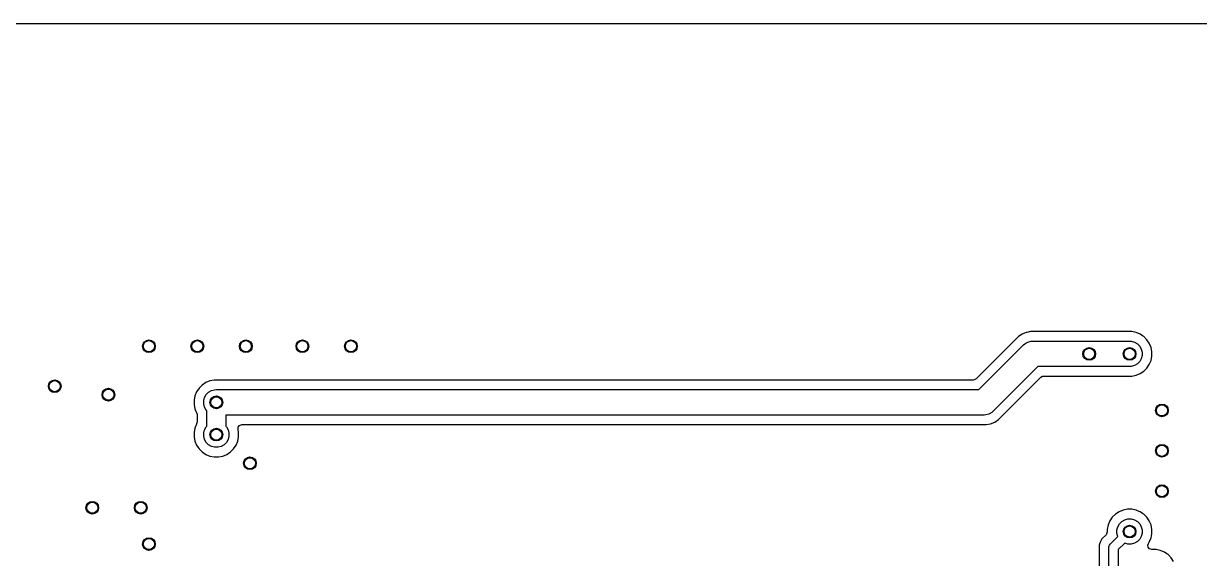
# Model space of a CAD drawing. Extents: x 3.64 to 7.32, y -5.07 to -3.18.
# Drawn here: x 5.021 to 6.477, y -3.847 to -3.185 of the extents above; entities that cross this region are included whole.
import ezdxf

# ---------------------------------------------------------------- set-up
doc = ezdxf.new("R2010")
doc.units = 0
doc.header["$MEASUREMENT"] = 0
doc.layers.add('BLACK', color=7, linetype='CONTINUOUS')

msp = doc.modelspace()

# ---------------------------------------------------------------- linework, layer by layer
at = {"layer": 'BLACK', "linetype": 'CONTINUOUS'}
for p, q in [((3.8763, -3.1845), (7.0485, -3.1845)), ((6.2525, -3.5723), (6.2001, -3.6247)), ((6.257, -3.5692), (6.2525, -3.5723)), ((6.2525, -3.5723), (6.2525, -3.5723)), ((6.26, -3.568), (6.257, -3.5692)), ((6.257, -3.5692), (6.257, -3.5692)), ((6.2621, -3.5672), (6.26, -3.568)), ((6.26, -3.568), (6.26, -3.568)), ((6.2615, -3.5806), (6.2641, -3.5791)), ((6.2631, -3.567), (6.2621, -3.5672)), ((6.2621, -3.5672), (6.2621, -3.5672)), ((6.2674, -3.5661), (6.2631, -3.567)), ((6.2631, -3.567), (6.2631, -3.567)), ((6.2641, -3.5791), (6.268, -3.5781)), ((6.3428, -3.5661), (6.2674, -3.5661)), ((6.2674, -3.5661), (6.2674, -3.5661)), ((6.268, -3.5781), (6.2701, -3.5779)), ((6.2701, -3.5779), (6.3401, -3.5779)), ((6.3401, -3.5779), (6.3901, -3.5779)), ((6.3928, -3.5661), (6.3428, -3.5661)), ((6.3901, -3.5779), (6.3922, -3.5781)), ((6.3922, -3.5781), (6.3961, -3.5791)), ((6.3981, -3.5672), (6.3928, -3.5661)), ((6.3928, -3.5661), (6.3928, -3.5661)), ((6.3961, -3.5791), (6.3997, -3.5812)), ((6.4032, -3.5692), (6.3981, -3.5672)), ((6.3981, -3.5672), (6.3981, -3.5672)), ((6.3981, -3.5672), (6.3981, -3.5672)), ((6.4062, -3.5713), (6.4032, -3.5692)), ((6.4077, -3.5723), (6.4062, -3.5713)), ((6.4115, -3.5761), (6.4077, -3.5723)), ((6.4077, -3.5723), (6.4077, -3.5723)), ((6.4145, -3.5806), (6.4115, -3.5761)), ((6.4115, -3.5761), (6.4115, -3.5761)), ((6.2036, -3.6379), (6.259, -3.5826)), ((6.259, -3.5826), (6.2605, -3.5812)), ((6.2605, -3.5812), (6.2615, -3.5806)), ((6.3997, -3.5812), (6.4026, -3.5841)), ((6.4026, -3.5841), (6.4046, -3.5877)), ((6.4046, -3.5877), (6.4057, -3.5916)), ((6.4057, -3.5916), (6.4057, -3.5957)), ((6.4166, -3.5856), (6.4145, -3.5806)), ((6.4177, -3.591), (6.4166, -3.5856)), ((6.4177, -3.5964), (6.4177, -3.591)), ((6.3961, -3.6082), (6.3922, -3.6093)), ((6.3997, -3.6062), (6.3961, -3.6082)), ((6.4026, -3.6033), (6.3997, -3.6062)), ((6.4046, -3.5997), (6.4026, -3.6033)), ((6.4057, -3.5957), (6.4046, -3.5997)), ((6.4115, -3.6113), (6.4145, -3.6068)), ((6.4145, -3.6068), (6.4166, -3.6017)), ((6.4166, -3.6017), (6.4177, -3.5964)), ((6.2766, -3.6094), (6.2212, -3.6648)), ((6.2277, -3.6751), (6.2801, -3.6227)), ((6.3401, -3.6094), (6.2766, -3.6094)), ((6.2801, -3.6227), (6.2825, -3.6214)), ((6.2825, -3.6214), (6.2836, -3.6213)), ((6.2836, -3.6213), (6.3928, -3.6213)), ((6.3901, -3.6094), (6.3401, -3.6094)), ((6.3922, -3.6093), (6.3901, -3.6094)), ((6.3928, -3.6213), (6.3981, -3.6202)), ((6.3928, -3.6213), (6.3928, -3.6213)), ((6.3981, -3.6202), (6.4032, -3.6181)), ((6.4032, -3.6181), (6.4077, -3.6151)), ((6.4077, -3.6151), (6.4115, -3.6113)), ((5.2387, -3.6361), (5.2357, -3.6406)), ((5.2425, -3.6323), (5.2387, -3.6361)), ((5.2387, -3.6361), (5.2387, -3.6361)), ((5.247, -3.6292), (5.2425, -3.6323)), ((5.2425, -3.6323), (5.2425, -3.6323)), ((5.2521, -3.6272), (5.247, -3.6292)), ((5.2574, -3.6261), (5.2521, -3.6272)), ((5.2521, -3.6272), (5.2521, -3.6272)), ((6.1966, -3.6261), (5.2574, -3.6261)), ((6.1977, -3.626), (6.1966, -3.6261)), ((6.2001, -3.6247), (6.1977, -3.626)), ((5.2336, -3.6456), (5.2325, -3.651)), ((5.2325, -3.651), (5.2325, -3.6564)), ((5.2357, -3.6406), (5.2336, -3.6456)), ((5.2336, -3.6456), (5.2336, -3.6456)), ((5.2445, -3.6516), (5.2456, -3.6477)), ((5.2445, -3.6557), (5.2445, -3.6516)), ((5.2456, -3.6477), (5.2476, -3.6441)), ((5.2476, -3.6441), (5.2505, -3.6412)), ((5.2505, -3.6412), (5.2541, -3.6391)), ((5.2541, -3.6391), (5.258, -3.6381)), ((5.258, -3.6381), (5.2601, -3.6379)), ((5.2601, -3.6379), (6.2036, -3.6379)), ((5.2325, -3.6564), (5.2336, -3.6617)), ((5.2336, -3.6617), (5.2336, -3.6617)), ((5.2336, -3.6617), (5.2357, -3.6668)), ((5.2357, -3.6668), (5.2358, -3.667)), ((5.2456, -3.6597), (5.2445, -3.6557)), ((5.2476, -3.6633), (5.2456, -3.6597)), ((5.2483, -3.664), (5.2476, -3.6633)), ((5.2483, -3.6834), (5.2483, -3.664)), ((6.2197, -3.6662), (6.2161, -3.6682)), ((6.2212, -3.6648), (6.2197, -3.6662)), ((5.2357, -3.6806), (5.2336, -3.6856)), ((5.2358, -3.667), (5.2357, -3.667)), ((5.2357, -3.667), (5.2358, -3.6674)), ((5.2365, -3.6779), (5.2357, -3.6804)), ((5.2357, -3.6804), (5.2358, -3.6804)), ((5.2358, -3.6804), (5.2357, -3.6806)), ((5.2357, -3.6806), (5.2357, -3.6806)), ((5.2357, -3.6806), (5.2357, -3.6806)), ((5.2357, -3.6806), (5.2357, -3.6806)), ((5.2358, -3.6674), (5.2363, -3.6681)), ((5.2363, -3.6681), (5.2364, -3.6693)), ((5.2364, -3.6693), (5.2365, -3.6694)), ((5.2365, -3.6694), (5.2365, -3.6694)), ((5.2365, -3.6694), (5.2365, -3.6779)), ((6.2101, -3.6694), (5.2719, -3.6694)), ((5.2719, -3.6694), (5.2719, -3.6834)), ((5.2889, -3.6822), (5.2915, -3.6813)), ((5.2915, -3.6813), (5.2918, -3.6813)), ((5.2918, -3.6813), (6.2128, -3.6813)), ((6.2122, -3.6693), (6.2101, -3.6694)), ((6.2161, -3.6682), (6.2122, -3.6693)), ((6.2128, -3.6813), (6.2181, -3.6802)), ((6.2181, -3.6802), (6.2232, -3.6781)), ((6.2232, -3.6781), (6.2277, -3.6751)), ((5.2336, -3.6856), (5.2325, -3.691)), ((5.2325, -3.691), (5.2325, -3.691)), ((5.2325, -3.691), (5.2325, -3.6964)), ((5.2336, -3.6856), (5.2336, -3.6856)), ((5.2445, -3.6916), (5.2456, -3.6877)), ((5.2445, -3.6957), (5.2445, -3.6916)), ((5.2456, -3.6997), (5.2445, -3.6957)), ((5.2456, -3.6877), (5.2476, -3.6841)), ((5.2476, -3.6841), (5.2483, -3.6834)), ((5.2719, -3.6834), (5.2726, -3.6841)), ((5.2726, -3.6841), (5.2746, -3.6877)), ((5.2746, -3.6877), (5.2757, -3.6916)), ((5.2757, -3.6957), (5.2746, -3.6997)), ((5.2757, -3.6916), (5.2757, -3.6957)), ((5.2869, -3.6872), (5.2872, -3.6844)), ((5.2877, -3.691), (5.2869, -3.6872)), ((5.2872, -3.6844), (5.2889, -3.6822)), ((5.2877, -3.6964), (5.2877, -3.691)), ((5.2325, -3.6964), (5.2336, -3.7017)), ((5.2336, -3.7017), (5.2357, -3.7068)), ((5.2357, -3.7068), (5.2377, -3.7098)), ((5.2377, -3.7098), (5.2387, -3.7113)), ((5.2476, -3.7033), (5.2456, -3.6997)), ((5.2505, -3.7062), (5.2476, -3.7033)), ((5.2541, -3.7082), (5.2505, -3.7062)), ((5.258, -3.7093), (5.2541, -3.7082)), ((5.2622, -3.7093), (5.258, -3.7093)), ((5.2661, -3.7082), (5.2622, -3.7093)), ((5.2697, -3.7062), (5.2661, -3.7082)), ((5.2726, -3.7033), (5.2697, -3.7062)), ((5.2746, -3.6997), (5.2726, -3.7033)), ((5.2815, -3.7113), (5.2845, -3.7068)), ((5.2845, -3.7068), (5.2866, -3.7017)), ((5.2866, -3.7017), (5.2877, -3.6964)), ((5.2387, -3.7113), (5.2387, -3.7113)), ((5.2387, -3.7113), (5.2425, -3.7151)), ((5.2425, -3.7151), (5.2425, -3.7151)), ((5.2425, -3.7151), (5.247, -3.7181)), ((5.247, -3.7181), (5.2521, -3.7202)), ((5.2521, -3.7202), (5.2574, -3.7213)), ((5.2574, -3.7213), (5.2574, -3.7213)), ((5.2574, -3.7213), (5.2628, -3.7213)), ((5.2628, -3.7213), (5.2681, -3.7202)), ((5.2628, -3.7213), (5.2628, -3.7213)), ((5.2681, -3.7202), (5.2732, -3.7181)), ((5.2732, -3.7181), (5.2777, -3.7151)), ((5.2777, -3.7151), (5.2815, -3.7113)), ((6.3687, -3.7961), (6.3657, -3.8006)), ((6.3725, -3.7923), (6.3687, -3.7961)), ((6.3687, -3.7961), (6.3687, -3.7961)), ((6.377, -3.7892), (6.3725, -3.7923)), ((6.3725, -3.7923), (6.3725, -3.7923)), ((6.3821, -3.7872), (6.377, -3.7892)), ((6.3874, -3.7861), (6.3821, -3.7872)), ((6.3821, -3.7872), (6.3821, -3.7872)), ((6.3928, -3.7861), (6.3874, -3.7861)), ((6.3874, -3.7861), (6.3874, -3.7861)), ((6.3981, -3.7872), (6.3928, -3.7861)), ((6.3928, -3.7861), (6.3928, -3.7861)), ((6.4, -3.7879), (6.3981, -3.7872)), ((6.3981, -3.7872), (6.3981, -3.7872)), ((6.4032, -3.7892), (6.4, -3.7879)), ((6.4062, -3.7913), (6.4032, -3.7892)), ((6.4077, -3.7923), (6.4062, -3.7913)), ((6.4115, -3.7961), (6.4077, -3.7923)), ((6.4077, -3.7923), (6.4077, -3.7923)), ((6.4145, -3.8006), (6.4115, -3.7961)), ((6.4115, -3.7961), (6.4115, -3.7961)), ((6.3636, -3.8056), (6.3625, -3.811)), ((6.3625, -3.811), (6.3625, -3.8141)), ((6.3657, -3.8006), (6.3636, -3.8056)), ((6.3636, -3.8056), (6.3636, -3.8056)), ((6.3745, -3.8116), (6.3756, -3.8077)), ((6.3745, -3.8157), (6.3745, -3.8116)), ((6.3756, -3.8077), (6.3776, -3.8041)), ((6.3776, -3.8041), (6.3805, -3.8012)), ((6.3805, -3.8012), (6.3841, -3.7991)), ((6.3841, -3.7991), (6.388, -3.7981)), ((6.388, -3.7981), (6.3922, -3.7981)), ((6.3922, -3.7981), (6.3961, -3.7991)), ((6.3961, -3.7991), (6.3997, -3.8012)), ((6.3997, -3.8012), (6.4026, -3.8041)), ((6.4026, -3.8041), (6.4046, -3.8077)), ((6.4046, -3.8077), (6.4057, -3.8116)), ((6.4057, -3.8116), (6.4057, -3.8157)), ((6.4166, -3.8056), (6.4145, -3.8006)), ((6.4177, -3.811), (6.4166, -3.8056)), ((6.4177, -3.8164), (6.4177, -3.811)), ((6.3559, -3.8228), (6.3536, -3.8268)), ((6.3611, -3.8176), (6.3559, -3.8228)), ((6.3559, -3.8228), (6.3559, -3.8228)), ((6.3617, -3.8168), (6.3611, -3.8176)), ((6.3625, -3.8141), (6.3617, -3.8168)), ((6.3659, -3.8295), (6.3756, -3.8198)), ((6.3756, -3.8197), (6.3745, -3.8157)), ((6.3756, -3.8198), (6.3756, -3.8197)), ((6.3997, -3.8262), (6.3961, -3.8282)), ((6.4026, -3.8233), (6.3997, -3.8262)), ((6.4046, -3.8197), (6.4026, -3.8233)), ((6.4057, -3.8157), (6.4046, -3.8197)), ((6.4134, -3.8284), (6.4145, -3.8268)), ((6.4145, -3.8268), (6.4166, -3.8217)), ((6.4166, -3.8217), (6.4177, -3.8164)), ((6.3526, -3.8304), (6.3524, -3.8314)), ((6.3524, -3.8314), (6.3524, -4.1161)), ((6.3536, -3.8268), (6.3526, -3.8304)), ((6.3536, -3.8268), (6.3536, -3.8268)), ((6.3642, -3.8337), (6.3643, -3.8325)), ((6.3642, -4.3191), (6.3642, -3.8337)), ((6.3643, -3.8325), (6.3648, -3.8312)), ((6.3648, -3.8312), (6.3652, -3.8304)), ((6.3652, -3.8304), (6.3659, -3.8295)), ((6.384, -3.8282), (6.376, -3.8361)), ((6.376, -3.8361), (6.376, -4.3191)), ((6.3841, -3.8282), (6.384, -3.8282)), ((6.388, -3.8293), (6.3841, -3.8282)), ((6.3922, -3.8293), (6.388, -3.8293)), ((6.3961, -3.8282), (6.3922, -3.8293)), ((6.4127, -3.8304), (6.4134, -3.8284)), ((6.4131, -3.8332), (6.4127, -3.8304)), ((6.4149, -3.8353), (6.4131, -3.8332)), ((6.4176, -3.8361), (6.4149, -3.8353)), ((6.4228, -3.8361), (6.4176, -3.8361)), ((6.4281, -3.8372), (6.4228, -3.8361)), ((6.4228, -3.8361), (6.4228, -3.8361)), ((6.43, -3.8379), (6.4281, -3.8372)), ((6.4281, -3.8372), (6.4281, -3.8372)), ((6.4332, -3.8392), (6.43, -3.8379)), ((6.4362, -3.8413), (6.4332, -3.8392)), ((6.4377, -3.8423), (6.4362, -3.8413)), ((6.4415, -3.8461), (6.4377, -3.8423)), ((6.4377, -3.8423), (6.4377, -3.8423)), ((6.4445, -3.8506), (6.4415, -3.8461)), ((6.4415, -3.8461), (6.4415, -3.8461))]:
    msp.add_line(p, q, dxfattribs=at)
at = {"layer": 'BLACK'}
for centre in [(5.1766, -3.5842), (5.2366, -3.5842), (5.2966, -3.5842), (5.3666, -3.5842), (5.4266, -3.5842), (6.3401, -3.5937), (6.3901, -3.5937), (5.0601, -3.6337), (5.1266, -3.6442), (5.2601, -3.6537), (6.4301, -3.6637), (5.2601, -3.6937), (6.4301, -3.7137), (5.3016, -3.7292), (6.4301, -3.7637), (5.1066, -3.7842), (5.1666, -3.7842), (6.3901, -3.8137), (5.1766, -3.8292)]:
    msp.add_circle(centre, 0.00787, dxfattribs=at)
at = {"layer": 'WHITE'}
for centre in [(5.1766, -3.5842), (5.2366, -3.5842), (5.2966, -3.5842), (5.3666, -3.5842), (5.4266, -3.5842), (6.3401, -3.5937), (6.3901, -3.5937), (5.0601, -3.6337), (5.1266, -3.6442), (5.2601, -3.6537), (6.4301, -3.6637), (5.2601, -3.6937), (6.4301, -3.7137), (5.3016, -3.7292), (6.4301, -3.7637), (5.1066, -3.7842), (5.1666, -3.7842), (6.3901, -3.8137), (5.1766, -3.8292)]:
    msp.add_circle(centre, 0.00689, dxfattribs=at)

doc.saveas('drawing.dxf')
